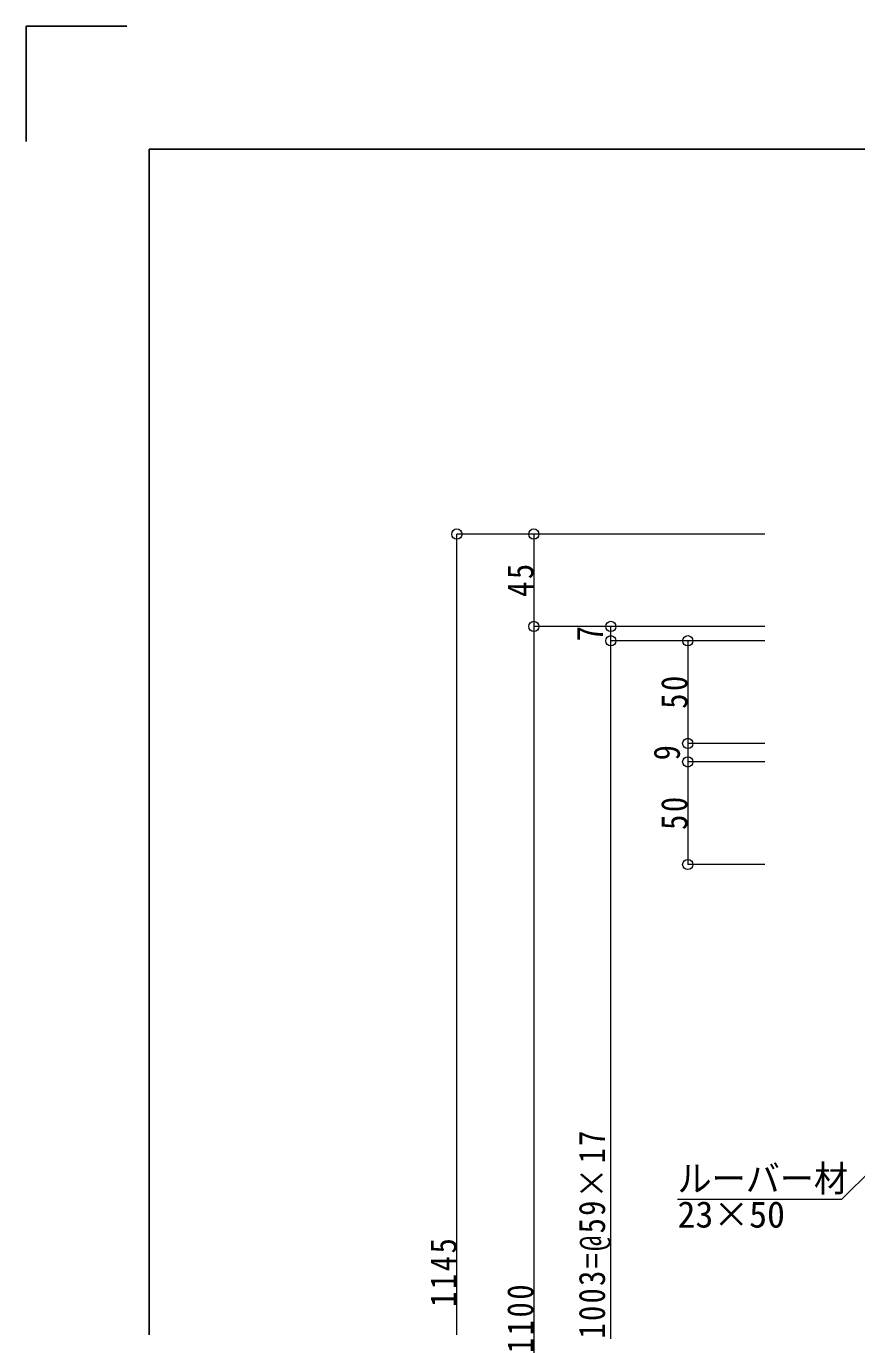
# Model space of a CAD drawing. Units: millimetres at full size, sheet at 1:5; some dimension numbers follow another scale. Extents: x -1050 to 1050, y -742 to 742.
# Drawn here: x -1050 to -645, y 109 to 742 of the extents above; entities that cross this region are included whole.
import ezdxf
from ezdxf.enums import TextEntityAlignment as Align

# ---------------------------------------------------------------- set-up
doc = ezdxf.new("R2010")
doc.units = ezdxf.units.MM
doc.header["$LTSCALE"] = 5
doc.layers.add('0-3_寸法', color=54, linetype='Continuous', lineweight=20)
doc.layers.add('0-9_文字', color=3, linetype='Continuous', lineweight=20)
doc.layers.add('1-4_印刷位置ライン', color=7, linetype='Continuous')
doc.layers.add('1-5_図枠1_1', color=7, linetype='Continuous')
doc.styles.add('ＭＳ ゴシック', font='')
doc.styles.get('ＭＳ ゴシック').set_extended_font_data('MS Gothic')

# ---------------------------------------------------------------- blocks, each defined once
blk = doc.blocks.new('dimension_origin')
at = {"color": 0, "linetype": 'Continuous', "lineweight": -2}
blk.add_circle((0, 0), 1.25, dxfattribs=at)

msp = doc.modelspace()

# ---------------------------------------------------------------- linework, layer by layer
at = {"layer": '0-3_寸法'}
for p, q in [((-840, -224.293), (-840, 495)), ((-690, 495), (-840, 495)), ((-802.5, 495), (-802.5, 450)), ((-802.5, 450), (-802.5, -224.293)), ((-690, 450), (-802.5, 450)), ((-765, 443), (-765, 450)), ((-765, -134.293), (-765, 443)), ((-690, 443), (-765, 443)), ((-727.5, 443), (-727.5, 393)), ((-727.5, 393), (-727.5, 384)), ((-690, 393), (-727.5, 393)), ((-727.5, 384), (-727.5, 334)), ((-690, 384), (-727.5, 384)), ((-690, 334), (-727.5, 334))]:
    msp.add_line(p, q, dxfattribs=at)
at = {"layer": '0-9_文字'}
msp.add_lwpolyline([(-637.5, 185.777), (-652.5, 170.777), (-732.5, 170.777)], dxfattribs=at)
at = {"layer": '1-4_印刷位置ライン'}
for p in [(-1050, 686.222), (-1000.874, 742.5)]:
    msp.add_line(p, (-1050, 742.5), dxfattribs=at)
at = {"layer": '1-5_図枠1_1'}
msp.add_line((-990, 682.5), (703.535, 682.5), dxfattribs=at)
msp.add_lwpolyline([(-990, 682.5), (-990, -707.5), (990, -707.5)], dxfattribs=at)

# ---------------------------------------------------------------- block references
at = {"layer": '0-3_寸法', "xscale": 2, "yscale": 2}
for p, rotation in [((-840, 495), 90), ((-802.5, 495), 90), ((-802.5, 450), 270), ((-802.5, 450), 90), ((-765, 450), 90), ((-765, 443), 270), ((-765, 443), 90), ((-727.5, 443), 90), ((-727.5, 393), 270), ((-727.5, 393), 90), ((-727.5, 384), 270), ((-727.5, 384), 90), ((-727.5, 334), 270)]:
    msp.add_blockref('dimension_origin', p, dxfattribs=dict(at, rotation=rotation))

# ---------------------------------------------------------------- texts
at = {"layer": '0-3_寸法', "style": 'ＭＳ ゴシック', "width": 0.85}
for s, p in [('7', (-765, 442.75)), ('9', (-727.5, 384.75))]:
    msp.add_text(s, height=12.83, rotation=90, dxfattribs=at).set_placement(p, align=Align.BOTTOM_LEFT)
at = {"layer": '0-3_寸法', "char_height": 12.83, "attachment_point": 7, "rotation": 90, "style": 'ＭＳ ゴシック'}
for s, insert in [('\\T1.17;\\W0.85;45', (-802.5, 464.375)), ('\\T1.17;\\W0.85;50', (-727.5, 409.875)), ('\\T1.17;\\W0.85;50', (-727.5, 350.875)), ('\\T1.15;\\W0.85;1003=@59×17', (-765, 103.104)), ('\\T1.17;\\W0.85;1145', (-840, 118.479)), ('\\T1.17;\\W0.85;1100', (-802.5, 95.979))]:
    msp.add_mtext(s, dxfattribs=dict(at, insert=insert))
at = {"layer": '0-9_文字', "style": 'ＭＳ ゴシック', "width": 0.95}
msp.add_text('ルーバー材', height=12.83, dxfattribs=at).set_placement((-732.5, 170.777), align=Align.BOTTOM_LEFT)
at = {"layer": '0-9_文字', "style": 'ＭＳ ゴシック'}
msp.add_text('23×50', height=12.83, dxfattribs=at).set_placement((-732.5, 153.277), align=Align.BOTTOM_LEFT)

doc.saveas('drawing.dxf')
